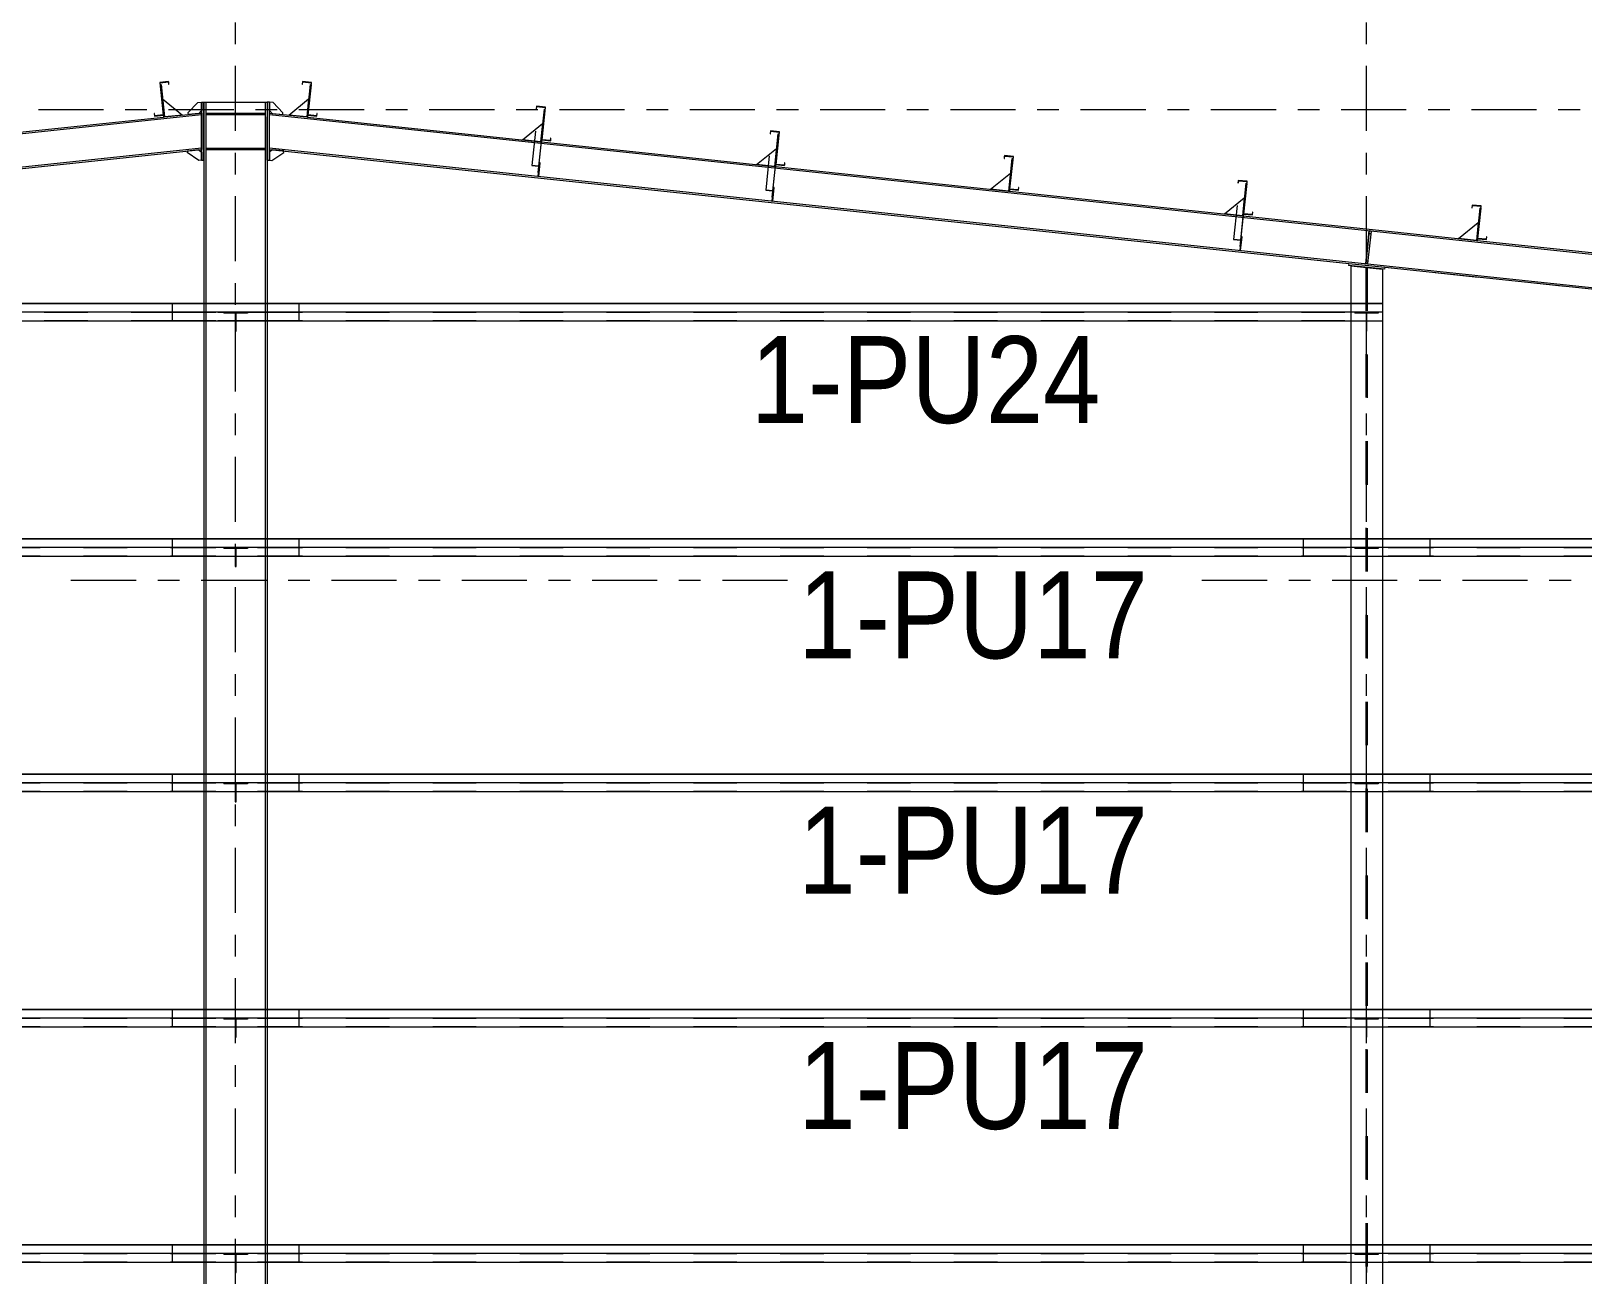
# Model space of a CAD drawing. Header units: millimetres. Extents: x -619 to 204, y -351 to 223.
# Drawn here: x -208.8 to -137.3, y 59.9 to 117.2 of the extents above; entities that cross this region are included whole.
import ezdxf

# ---------------------------------------------------------------- set-up
doc = ezdxf.new("R2010")
doc.units = ezdxf.units.MM
for name, pattern in [('XKITLINE00', [0]), ('XKITLINE02', [4, 2, -2]), ('XKITLINE03', [6, 3, -1, 1, -1])]:
    doc.linetypes.add(name, pattern=pattern)
for name, color, linetype, lineweight in [('Part', 2, 'Continuous', 0), ('PartMark', 7, 'Continuous', 0), ('S-grid', 1, 'Continuous', 0)]:
    doc.layers.add(name, color=color, linetype=linetype, lineweight=lineweight)
doc.styles.add('ARIAL', font='ARIAL.TTF')

# ---------------------------------------------------------------- blocks, each defined once
blk = doc.blocks.new('*A146')
at = {"layer": 'S-grid', "color": 1, "linetype": 'XKITLINE03', "lineweight": 0}
blk.add_line((-556.417, 113.542), (22.915, 113.542), dxfattribs=at)
blk = doc.blocks.new('*A147')
at = {"layer": 'S-grid', "color": 1, "linetype": 'XKITLINE03', "lineweight": 0}
for p, q in [((-206.917, 91.875), (-173.919, 91.875)), ((-154.833, 91.875), (-121.836, 91.875))]:
    blk.add_line(p, q, dxfattribs=at)
blk = doc.blocks.new('*A154')
at = {"layer": 'Part', "color": 2, "linetype": 'XKITLINE00', "lineweight": 0}
for p, q in [((-307.025, 102.111), (-200.908, 113.304)), ((-213.38, 112.06), (-202.648, 113.192)), ((-202.607, 113.196), (-200.908, 113.376)), ((-306.865, 100.595), (-200.908, 111.771)), ((-250.598, 106.458), (-200.908, 111.7))]:
    blk.add_line(p, q, dxfattribs=at)
at = {"layer": 'Part', "color": 7, "linetype": 'XKITLINE02', "lineweight": 0}
for p, q in [((-202.648, 113.192), (-202.607, 113.196)), ((-200.908, 113.376), (-200.908, 111.7))]:
    blk.add_line(p, q, dxfattribs=at)
blk = doc.blocks.new('*A419')
at = {"layer": 'S-grid', "color": 1, "linetype": 'XKITLINE03', "lineweight": 0}
blk.add_line((-147.25, -1.448), (-147.25, 140.208), dxfattribs=at)
blk = doc.blocks.new('*A420')
at = {"layer": 'S-grid', "color": 1, "linetype": 'XKITLINE03', "lineweight": 0}
blk.add_line((-199.333, -1.448), (-199.333, 140.208), dxfattribs=at)
blk = doc.blocks.new('*A422')
at = {"layer": 'Part', "color": 2, "linetype": 'XKITLINE00', "lineweight": 0}
for p, q in [((-150.167, 72.125), (-92.25, 72.125)), ((-150.167, 72.125), (-150.167, 71.307)), ((-150.167, 72.11), (-92.25, 72.11)), ((-150.167, 71.723), (-92.25, 71.723)), ((-92.25, 72.125), (-92.25, 71.307)), ((-150.167, 71.307), (-92.25, 71.307))]:
    blk.add_line(p, q, dxfattribs=at)
at = {"layer": 'Part', "color": 7, "linetype": 'XKITLINE02', "lineweight": 0}
for p, q in [((-150.167, 71.708), (-92.25, 71.708)), ((-150.167, 71.322), (-92.25, 71.322))]:
    blk.add_line(p, q, dxfattribs=at)
blk = doc.blocks.new('*A424')
at = {"layer": 'Part', "color": 2, "linetype": 'XKITLINE00', "lineweight": 0}
for p, q in [((-150.167, 61.292), (-92.25, 61.292)), ((-150.167, 61.292), (-150.167, 60.473)), ((-150.167, 61.277), (-92.25, 61.277)), ((-150.167, 60.89), (-92.25, 60.89)), ((-92.25, 61.292), (-92.25, 60.473)), ((-150.167, 60.473), (-92.25, 60.473))]:
    blk.add_line(p, q, dxfattribs=at)
at = {"layer": 'Part', "color": 7, "linetype": 'XKITLINE02', "lineweight": 0}
for p, q in [((-150.167, 60.875), (-92.25, 60.875)), ((-150.167, 60.488), (-92.25, 60.488))]:
    blk.add_line(p, q, dxfattribs=at)
blk = doc.blocks.new('*A425')
at = {"layer": 'Part', "color": 2, "linetype": 'XKITLINE00', "lineweight": 0}
for p, q in [((-150.167, 93.792), (-92.25, 93.792)), ((-150.167, 93.792), (-150.167, 92.973)), ((-150.167, 93.777), (-92.25, 93.777)), ((-92.25, 93.792), (-92.25, 92.973)), ((-150.167, 93.39), (-92.25, 93.39)), ((-150.167, 92.973), (-92.25, 92.973))]:
    blk.add_line(p, q, dxfattribs=at)
at = {"layer": 'Part', "color": 7, "linetype": 'XKITLINE02', "lineweight": 0}
for p, q in [((-150.167, 93.375), (-92.25, 93.375)), ((-150.167, 92.988), (-92.25, 92.988))]:
    blk.add_line(p, q, dxfattribs=at)
blk = doc.blocks.new('*A426')
at = {"layer": 'Part', "color": 2, "linetype": 'XKITLINE00', "lineweight": 0}
for p, q in [((-150.167, 82.958), (-92.25, 82.958)), ((-150.167, 82.958), (-150.167, 82.14)), ((-150.167, 82.943), (-92.25, 82.943)), ((-92.25, 82.958), (-92.25, 82.14)), ((-150.167, 82.557), (-92.25, 82.557)), ((-150.167, 82.14), (-92.25, 82.14))]:
    blk.add_line(p, q, dxfattribs=at)
at = {"layer": 'Part', "color": 7, "linetype": 'XKITLINE02', "lineweight": 0}
for p, q in [((-150.167, 82.542), (-92.25, 82.542)), ((-150.167, 82.155), (-92.25, 82.155))]:
    blk.add_line(p, q, dxfattribs=at)
blk = doc.blocks.new('*A427')
at = {"layer": 'Part', "color": 2, "linetype": 'XKITLINE00', "lineweight": 0}
for p, q in [((-197.775, 113.377), (-196.06, 113.196)), ((-197.775, 113.306), (-91.641, 102.111)), ((-196.018, 113.192), (-185.286, 112.06)), ((-197.775, 111.773), (-91.801, 100.595)), ((-197.775, 111.701), (-148.068, 106.458)), ((-185.245, 112.056), (-174.513, 110.924)), ((-174.471, 110.919), (-163.739, 109.787)), ((-163.698, 109.783), (-152.966, 108.651)), ((-152.924, 108.647), (-142.192, 107.515)), ((-142.151, 107.51), (-131.418, 106.378)), ((-146.411, 106.284), (-95.985, 100.965))]:
    blk.add_line(p, q, dxfattribs=at)
at = {"layer": 'Part', "color": 7, "linetype": 'XKITLINE02', "lineweight": 0}
for p, q in [((-197.775, 111.701), (-197.775, 113.377)), ((-196.06, 113.196), (-196.018, 113.192)), ((-185.286, 112.06), (-185.245, 112.056)), ((-174.513, 110.924), (-174.471, 110.919)), ((-163.739, 109.787), (-163.698, 109.783)), ((-152.966, 108.651), (-152.924, 108.647)), ((-142.192, 107.515), (-142.151, 107.51)), ((-148.068, 106.458), (-94.327, 100.79))]:
    blk.add_line(p, q, dxfattribs=at)
blk = doc.blocks.new('*A428')
at = {"layer": 'Part', "color": 2, "linetype": 'XKITLINE00', "lineweight": 0}
blk.add_line((-202.694, 114.025), (-201.778, 113.284), dxfattribs=at)
at = {"layer": 'Part', "color": 7, "linetype": 'XKITLINE02', "lineweight": 0}
for p, q in [((-202.607, 113.196), (-202.694, 114.025)), ((-201.778, 113.284), (-202.607, 113.196))]:
    blk.add_line(p, q, dxfattribs=at)
blk = doc.blocks.new('*A429')
at = {"layer": 'Part', "color": 2, "linetype": 'XKITLINE00', "lineweight": 0}
blk.add_line((-164.568, 109.875), (-163.652, 110.616), dxfattribs=at)
at = {"layer": 'Part', "color": 7, "linetype": 'XKITLINE02', "lineweight": 0}
for p, q in [((-163.652, 110.616), (-163.739, 109.787)), ((-163.739, 109.787), (-164.568, 109.875))]:
    blk.add_line(p, q, dxfattribs=at)
blk = doc.blocks.new('*A430')
at = {"layer": 'Part', "color": 2, "linetype": 'XKITLINE00', "lineweight": 0}
for p, q in [((-163.582, 111.279), (-163.739, 109.787)), ((-163.582, 111.279), (-163.54, 111.275)), ((-163.739, 109.787), (-163.698, 109.783)), ((-163.689, 109.866), (-163.698, 109.783))]:
    blk.add_line(p, q, dxfattribs=at)
at = {"layer": 'Part', "color": 7, "linetype": 'XKITLINE02', "lineweight": 0}
blk.add_line((-163.54, 111.275), (-163.689, 109.866), dxfattribs=at)
blk = doc.blocks.new('*A431')
at = {"layer": 'Part', "color": 7, "linetype": 'XKITLINE02', "lineweight": 0}
for p, q in [((-174.573, 109.954), (-174.639, 109.332)), ((-174.626, 109.457), (-174.584, 109.452)), ((-174.597, 109.328), (-174.532, 109.949)), ((-174.532, 109.949), (-174.573, 109.954)), ((-174.639, 109.332), (-174.597, 109.328))]:
    blk.add_line(p, q, dxfattribs=at)
blk = doc.blocks.new('*A432')
at = {"layer": 'Part', "color": 2, "linetype": 'XKITLINE00', "lineweight": 0}
blk.add_line((-175.341, 111.011), (-174.425, 111.752), dxfattribs=at)
at = {"layer": 'Part', "color": 7, "linetype": 'XKITLINE02', "lineweight": 0}
for p, q in [((-174.425, 111.752), (-174.513, 110.924)), ((-174.513, 110.924), (-175.341, 111.011))]:
    blk.add_line(p, q, dxfattribs=at)
blk = doc.blocks.new('*A433')
at = {"layer": 'Part', "color": 2, "linetype": 'XKITLINE00', "lineweight": 0}
for p, q in [((-174.355, 112.415), (-174.513, 110.924)), ((-174.355, 112.415), (-174.314, 112.411)), ((-174.513, 110.924), (-174.471, 110.919)), ((-174.463, 111.002), (-174.471, 110.919))]:
    blk.add_line(p, q, dxfattribs=at)
at = {"layer": 'Part', "color": 7, "linetype": 'XKITLINE02', "lineweight": 0}
blk.add_line((-174.314, 112.411), (-174.463, 111.002), dxfattribs=at)
blk = doc.blocks.new('*A434')
at = {"layer": 'Part', "color": 7, "linetype": 'XKITLINE02', "lineweight": 0}
for p, q in [((-185.347, 111.09), (-185.412, 110.469)), ((-185.371, 110.464), (-185.305, 111.086)), ((-185.305, 111.086), (-185.347, 111.09)), ((-185.412, 110.469), (-185.371, 110.464)), ((-185.399, 110.593), (-185.358, 110.589))]:
    blk.add_line(p, q, dxfattribs=at)
blk = doc.blocks.new('*A435')
at = {"layer": 'Part', "color": 2, "linetype": 'XKITLINE00', "lineweight": 0}
blk.add_line((-186.115, 112.147), (-185.199, 112.889), dxfattribs=at)
at = {"layer": 'Part', "color": 7, "linetype": 'XKITLINE02', "lineweight": 0}
for p, q in [((-185.199, 112.889), (-185.286, 112.06)), ((-185.286, 112.06), (-186.115, 112.147))]:
    blk.add_line(p, q, dxfattribs=at)
blk = doc.blocks.new('*A436')
at = {"layer": 'Part', "color": 2, "linetype": 'XKITLINE00', "lineweight": 0}
for p, q in [((-185.129, 113.552), (-185.286, 112.06)), ((-185.129, 113.552), (-185.088, 113.547)), ((-185.286, 112.06), (-185.245, 112.056)), ((-185.236, 112.139), (-185.245, 112.056))]:
    blk.add_line(p, q, dxfattribs=at)
at = {"layer": 'Part', "color": 7, "linetype": 'XKITLINE02', "lineweight": 0}
blk.add_line((-185.088, 113.547), (-185.236, 112.139), dxfattribs=at)
blk = doc.blocks.new('*A437')
at = {"layer": 'Part', "color": 7, "linetype": 'XKITLINE02', "lineweight": 0}
for p, q in [((-174.756, 111.401), (-174.922, 109.828)), ((-174.443, 111.35), (-174.638, 109.502)), ((-174.621, 109.5), (-174.424, 111.366)), ((-174.922, 109.828), (-174.607, 109.795)), ((-174.92, 109.844), (-174.588, 109.809)), ((-174.638, 109.502), (-174.621, 109.5))]:
    blk.add_line(p, q, dxfattribs=at)
blk = doc.blocks.new('*A438')
at = {"layer": 'Part', "color": 7, "linetype": 'XKITLINE02', "lineweight": 0}
for p, q in [((-185.529, 112.538), (-185.695, 110.965)), ((-185.216, 112.486), (-185.411, 110.638)), ((-185.395, 110.636), (-185.198, 112.503)), ((-185.695, 110.965), (-185.38, 110.931)), ((-185.694, 110.98), (-185.362, 110.945)), ((-185.411, 110.638), (-185.395, 110.636))]:
    blk.add_line(p, q, dxfattribs=at)
blk = doc.blocks.new('*A442')
at = {"layer": 'Part', "color": 2, "linetype": 'XKITLINE00', "lineweight": 0}
blk.add_line((-143.021, 107.602), (-142.105, 108.343), dxfattribs=at)
at = {"layer": 'Part', "color": 7, "linetype": 'XKITLINE02', "lineweight": 0}
for p, q in [((-142.105, 108.343), (-142.192, 107.515)), ((-142.192, 107.515), (-143.021, 107.602))]:
    blk.add_line(p, q, dxfattribs=at)
blk = doc.blocks.new('*A443')
at = {"layer": 'Part', "color": 2, "linetype": 'XKITLINE00', "lineweight": 0}
for p, q in [((-142.035, 109.006), (-142.192, 107.515)), ((-142.035, 109.006), (-141.993, 109.002)), ((-142.192, 107.515), (-142.151, 107.51)), ((-142.142, 107.593), (-142.151, 107.51))]:
    blk.add_line(p, q, dxfattribs=at)
at = {"layer": 'Part', "color": 7, "linetype": 'XKITLINE02', "lineweight": 0}
blk.add_line((-141.993, 109.002), (-142.142, 107.593), dxfattribs=at)
blk = doc.blocks.new('*A444')
at = {"layer": 'Part', "color": 7, "linetype": 'XKITLINE02', "lineweight": 0}
for p, q in [((-153.026, 107.681), (-153.092, 107.06)), ((-153.05, 107.055), (-152.985, 107.677)), ((-152.985, 107.677), (-153.026, 107.681)), ((-153.092, 107.06), (-153.05, 107.055)), ((-153.078, 107.184), (-153.037, 107.179))]:
    blk.add_line(p, q, dxfattribs=at)
blk = doc.blocks.new('*A445')
at = {"layer": 'Part', "color": 2, "linetype": 'XKITLINE00', "lineweight": 0}
blk.add_line((-153.794, 108.738), (-152.878, 109.48), dxfattribs=at)
at = {"layer": 'Part', "color": 7, "linetype": 'XKITLINE02', "lineweight": 0}
for p, q in [((-152.878, 109.48), (-152.966, 108.651)), ((-152.966, 108.651), (-153.794, 108.738))]:
    blk.add_line(p, q, dxfattribs=at)
blk = doc.blocks.new('*A446')
at = {"layer": 'Part', "color": 2, "linetype": 'XKITLINE00', "lineweight": 0}
for p, q in [((-152.808, 110.143), (-152.966, 108.651)), ((-152.808, 110.143), (-152.767, 110.138)), ((-152.966, 108.651), (-152.924, 108.647)), ((-152.915, 108.729), (-152.924, 108.647))]:
    blk.add_line(p, q, dxfattribs=at)
at = {"layer": 'Part', "color": 7, "linetype": 'XKITLINE02', "lineweight": 0}
blk.add_line((-152.767, 110.138), (-152.915, 108.729), dxfattribs=at)
blk = doc.blocks.new('*A448')
at = {"layer": 'Part', "color": 7, "linetype": 'XKITLINE02', "lineweight": 0}
for p, q in [((-153.209, 109.128), (-153.374, 107.555)), ((-152.895, 109.077), (-153.09, 107.229)), ((-153.074, 107.227), (-152.877, 109.093)), ((-153.374, 107.555), (-153.06, 107.522)), ((-153.373, 107.571), (-153.041, 107.536)), ((-153.09, 107.229), (-153.074, 107.227))]:
    blk.add_line(p, q, dxfattribs=at)
blk = doc.blocks.new('*A449')
at = {"layer": 'Part', "color": 2, "linetype": 'XKITLINE00', "lineweight": 0}
for p, q in [((-148.068, 106.458), (-148.079, 106.359)), ((-146.421, 106.184), (-148.079, 106.359)), ((-148.068, 106.458), (-146.411, 106.284)), ((-146.411, 106.284), (-146.421, 106.184))]:
    blk.add_line(p, q, dxfattribs=at)
blk = doc.blocks.new('*A450')
at = {"layer": 'Part', "color": 7, "linetype": 'XKITLINE02', "lineweight": 0}
for p, q in [((-147.283, 106.455), (-147.125, 107.955)), ((-147.042, 107.947), (-147.2, 106.447)), ((-147.125, 107.955), (-147.042, 107.947)), ((-147.055, 107.822), (-147.138, 107.831)), ((-147.27, 106.58), (-147.187, 106.571)), ((-147.2, 106.447), (-147.283, 106.455))]:
    blk.add_line(p, q, dxfattribs=at)
blk = doc.blocks.new('*A478')
at = {"layer": 'Part', "color": 2, "linetype": 'XKITLINE00', "lineweight": 0}
for p, q in [((-254.333, 72.125), (-196.417, 72.125)), ((-254.333, 72.125), (-254.333, 71.307)), ((-254.333, 72.11), (-196.417, 72.11)), ((-254.333, 71.723), (-196.417, 71.723)), ((-196.417, 72.125), (-196.417, 71.307)), ((-254.333, 71.307), (-196.417, 71.307))]:
    blk.add_line(p, q, dxfattribs=at)
at = {"layer": 'Part', "color": 7, "linetype": 'XKITLINE02', "lineweight": 0}
for p, q in [((-254.333, 71.708), (-196.417, 71.708)), ((-254.333, 71.322), (-196.417, 71.322))]:
    blk.add_line(p, q, dxfattribs=at)
blk = doc.blocks.new('*A480')
at = {"layer": 'Part', "color": 2, "linetype": 'XKITLINE00', "lineweight": 0}
for p, q in [((-254.333, 61.292), (-196.417, 61.292)), ((-254.333, 61.292), (-254.333, 60.473)), ((-254.333, 61.277), (-196.417, 61.277)), ((-254.333, 60.89), (-196.417, 60.89)), ((-196.417, 61.292), (-196.417, 60.473)), ((-254.333, 60.473), (-196.417, 60.473))]:
    blk.add_line(p, q, dxfattribs=at)
at = {"layer": 'Part', "color": 7, "linetype": 'XKITLINE02', "lineweight": 0}
for p, q in [((-254.333, 60.875), (-196.417, 60.875)), ((-254.333, 60.488), (-196.417, 60.488))]:
    blk.add_line(p, q, dxfattribs=at)
blk = doc.blocks.new('*A481')
at = {"layer": 'Part', "color": 2, "linetype": 'XKITLINE00', "lineweight": 0}
for p, q in [((-254.333, 82.958), (-196.417, 82.958)), ((-254.333, 82.958), (-254.333, 82.14)), ((-254.333, 82.943), (-196.417, 82.943)), ((-196.417, 82.958), (-196.417, 82.14)), ((-254.333, 82.557), (-196.417, 82.557)), ((-254.333, 82.14), (-196.417, 82.14))]:
    blk.add_line(p, q, dxfattribs=at)
at = {"layer": 'Part', "color": 7, "linetype": 'XKITLINE02', "lineweight": 0}
for p, q in [((-254.333, 82.542), (-196.417, 82.542)), ((-254.333, 82.155), (-196.417, 82.155))]:
    blk.add_line(p, q, dxfattribs=at)
blk = doc.blocks.new('*A482')
at = {"layer": 'Part', "color": 2, "linetype": 'XKITLINE00', "lineweight": 0}
for p, q in [((-254.333, 93.792), (-196.417, 93.792)), ((-254.333, 93.792), (-254.333, 92.973)), ((-254.333, 93.777), (-196.417, 93.777)), ((-196.417, 93.792), (-196.417, 92.973)), ((-254.333, 93.39), (-196.417, 93.39)), ((-254.333, 92.973), (-196.417, 92.973))]:
    blk.add_line(p, q, dxfattribs=at)
at = {"layer": 'Part', "color": 7, "linetype": 'XKITLINE02', "lineweight": 0}
for p, q in [((-254.333, 93.375), (-196.417, 93.375)), ((-254.333, 92.988), (-196.417, 92.988))]:
    blk.add_line(p, q, dxfattribs=at)
blk = doc.blocks.new('*A483')
at = {"layer": 'Part', "color": 2, "linetype": 'XKITLINE00', "lineweight": 0}
for p, q in [((-252.146, 104.625), (-196.417, 104.625)), ((-252.146, 104.625), (-252.146, 103.807)), ((-252.146, 104.61), (-196.417, 104.61)), ((-196.417, 104.625), (-196.417, 103.807)), ((-252.146, 104.223), (-196.417, 104.223)), ((-252.146, 103.807), (-196.417, 103.807))]:
    blk.add_line(p, q, dxfattribs=at)
at = {"layer": 'Part', "color": 7, "linetype": 'XKITLINE02', "lineweight": 0}
for p, q in [((-252.146, 104.208), (-196.417, 104.208)), ((-252.146, 103.822), (-196.417, 103.822))]:
    blk.add_line(p, q, dxfattribs=at)
blk = doc.blocks.new('*A502')
at = {"layer": 'Part', "color": 2, "linetype": 'XKITLINE00', "lineweight": 0}
for p, q in [((-142.382, 109.144), (-142.395, 109.019)), ((-142.395, 109.019), (-142.38, 109.018)), ((-141.968, 109.1), (-142.382, 109.144)), ((-142.38, 109.018), (-142.369, 109.127)), ((-142.369, 109.127), (-141.984, 109.086)), ((-141.984, 109.086), (-142.142, 107.593)), ((-142.125, 107.606), (-141.968, 109.1)), ((-142.142, 107.593), (-141.727, 107.549)), ((-141.741, 107.566), (-142.125, 107.606)), ((-141.729, 107.675), (-141.741, 107.566)), ((-141.714, 107.674), (-141.729, 107.675)), ((-141.727, 107.549), (-141.714, 107.674))]:
    blk.add_line(p, q, dxfattribs=at)
blk = doc.blocks.new('*A503')
at = {"layer": 'Part', "color": 2, "linetype": 'XKITLINE00', "lineweight": 0}
for p, q in [((-153.156, 110.28), (-153.169, 110.156)), ((-153.169, 110.156), (-153.154, 110.154)), ((-152.741, 110.236), (-153.156, 110.28)), ((-153.154, 110.154), (-153.142, 110.263)), ((-153.142, 110.263), (-152.758, 110.223)), ((-152.758, 110.223), (-152.915, 108.729)), ((-152.899, 108.743), (-152.741, 110.236)), ((-152.915, 108.729), (-152.501, 108.686)), ((-152.514, 108.702), (-152.899, 108.743)), ((-152.503, 108.812), (-152.514, 108.702)), ((-152.488, 108.81), (-152.503, 108.812)), ((-152.501, 108.686), (-152.488, 108.81))]:
    blk.add_line(p, q, dxfattribs=at)
blk = doc.blocks.new('*A504')
at = {"layer": 'Part', "color": 2, "linetype": 'XKITLINE00', "lineweight": 0}
for p, q in [((-163.929, 111.416), (-163.942, 111.292)), ((-163.942, 111.292), (-163.928, 111.29)), ((-163.515, 111.373), (-163.929, 111.416)), ((-163.928, 111.29), (-163.916, 111.4)), ((-163.916, 111.4), (-163.531, 111.359)), ((-163.531, 111.359), (-163.689, 109.866)), ((-163.672, 109.879), (-163.515, 111.373)), ((-163.689, 109.866), (-163.275, 109.822)), ((-163.288, 109.839), (-163.672, 109.879)), ((-163.276, 109.948), (-163.288, 109.839)), ((-163.262, 109.946), (-163.276, 109.948)), ((-163.275, 109.822), (-163.262, 109.946))]:
    blk.add_line(p, q, dxfattribs=at)
blk = doc.blocks.new('*A505')
at = {"layer": 'Part', "color": 2, "linetype": 'XKITLINE00', "lineweight": 0}
for p, q in [((-174.703, 112.553), (-174.716, 112.428)), ((-174.716, 112.428), (-174.701, 112.427)), ((-174.289, 112.509), (-174.703, 112.553)), ((-174.701, 112.427), (-174.69, 112.536)), ((-174.69, 112.536), (-174.305, 112.496)), ((-174.305, 112.496), (-174.463, 111.002)), ((-174.446, 111.016), (-174.289, 112.509)), ((-174.463, 111.002), (-174.048, 110.958)), ((-174.062, 110.975), (-174.446, 111.016)), ((-174.05, 111.084), (-174.062, 110.975)), ((-174.035, 111.083), (-174.05, 111.084)), ((-174.048, 110.958), (-174.035, 111.083))]:
    blk.add_line(p, q, dxfattribs=at)
blk = doc.blocks.new('*A506')
at = {"layer": 'Part', "color": 2, "linetype": 'XKITLINE00', "lineweight": 0}
for p, q in [((-185.476, 113.689), (-185.49, 113.565)), ((-185.062, 113.645), (-185.476, 113.689)), ((-185.475, 113.563), (-185.463, 113.672)), ((-185.463, 113.672), (-185.079, 113.632)), ((-185.22, 112.152), (-185.062, 113.645)), ((-185.49, 113.565), (-185.475, 113.563)), ((-185.079, 113.632), (-185.236, 112.139)), ((-184.824, 112.221), (-184.835, 112.111)), ((-184.809, 112.219), (-184.824, 112.221)), ((-184.822, 112.095), (-184.809, 112.219)), ((-185.236, 112.139), (-184.822, 112.095)), ((-184.835, 112.111), (-185.22, 112.152))]:
    blk.add_line(p, q, dxfattribs=at)
blk = doc.blocks.new('*A507')
at = {"layer": 'Part', "color": 2, "linetype": 'XKITLINE00', "lineweight": 0}
for p, q in [((-196.25, 114.825), (-196.263, 114.701)), ((-196.263, 114.701), (-196.248, 114.699)), ((-195.836, 114.782), (-196.25, 114.825)), ((-196.248, 114.699), (-196.237, 114.809)), ((-196.237, 114.809), (-195.852, 114.768)), ((-195.852, 114.768), (-196.01, 113.275)), ((-195.993, 113.288), (-195.836, 114.782)), ((-196.01, 113.275), (-195.595, 113.231)), ((-195.609, 113.248), (-195.993, 113.288)), ((-195.597, 113.357), (-195.609, 113.248)), ((-195.582, 113.355), (-195.597, 113.357)), ((-195.595, 113.231), (-195.582, 113.355))]:
    blk.add_line(p, q, dxfattribs=at)
blk = doc.blocks.new('*A510')
at = {"layer": 'Part', "color": 2, "linetype": 'XKITLINE00', "lineweight": 0}
for p, q in [((-202.417, 114.825), (-202.831, 114.782)), ((-202.831, 114.782), (-202.674, 113.288)), ((-202.815, 114.768), (-202.43, 114.809)), ((-202.657, 113.275), (-202.815, 114.768)), ((-202.43, 114.809), (-202.418, 114.699)), ((-202.418, 114.699), (-202.404, 114.701)), ((-202.404, 114.701), (-202.417, 114.825)), ((-203.07, 113.357), (-203.084, 113.355)), ((-203.084, 113.355), (-203.071, 113.231)), ((-203.071, 113.231), (-202.657, 113.275)), ((-203.058, 113.248), (-203.07, 113.357)), ((-202.674, 113.288), (-203.058, 113.248))]:
    blk.add_line(p, q, dxfattribs=at)
blk = doc.blocks.new('*A511')
at = {"layer": 'Part', "color": 2, "linetype": 'XKITLINE00', "lineweight": 0}
for p, q in [((-147.979, 106.349), (-147.979, 104.625)), ((-146.521, 106.195), (-146.521, 104.625)), ((-147.979, 103.807), (-147.979, 93.792)), ((-146.521, 103.807), (-146.521, 93.792)), ((-147.979, 92.973), (-147.979, 82.958)), ((-146.521, 92.973), (-146.521, 82.958)), ((-147.979, 82.14), (-147.979, 72.125)), ((-146.521, 82.14), (-146.521, 72.125)), ((-147.979, 71.307), (-147.979, 61.292)), ((-146.521, 71.307), (-146.521, 61.292)), ((-147.979, 60.473), (-147.979, 50.458)), ((-146.521, 60.473), (-146.521, 50.458)), ((-147.979, 49.64), (-147.979, 16.792)), ((-146.521, 49.64), (-146.521, 16.792))]:
    blk.add_line(p, q, dxfattribs=at)
at = {"layer": 'Part', "color": 7, "linetype": 'XKITLINE02', "lineweight": 0}
for p, q in [((-147.979, 106.349), (-146.521, 106.195)), ((-147.279, 106.275), (-147.279, 16.792)), ((-147.221, 106.269), (-147.221, 16.792)), ((-147.979, 104.625), (-147.979, 103.807)), ((-146.521, 104.625), (-146.521, 103.807)), ((-147.979, 93.792), (-147.979, 92.973)), ((-146.521, 93.792), (-146.521, 92.973)), ((-147.979, 82.958), (-147.979, 82.14)), ((-146.521, 82.958), (-146.521, 82.14)), ((-147.979, 72.125), (-147.979, 71.307)), ((-146.521, 72.125), (-146.521, 71.307)), ((-147.979, 61.292), (-147.979, 60.473)), ((-146.521, 61.292), (-146.521, 60.473)), ((-147.979, 50.458), (-147.979, 49.64)), ((-146.521, 50.458), (-146.521, 49.64)), ((-147.979, 16.792), (-146.521, 16.792))]:
    blk.add_line(p, q, dxfattribs=at)
blk = doc.blocks.new('*A512')
at = {"layer": 'Part', "color": 2, "linetype": 'XKITLINE00', "lineweight": 0}
for p, q in [((-200.792, 113.876), (-200.792, 104.625)), ((-200.792, 113.876), (-197.875, 113.876)), ((-200.7, 113.876), (-200.7, 104.625)), ((-197.967, 113.876), (-197.967, 104.625)), ((-197.875, 113.876), (-197.875, 104.625)), ((-200.792, 103.807), (-200.792, 93.792)), ((-200.7, 103.807), (-200.7, 93.792)), ((-197.967, 103.807), (-197.967, 93.792)), ((-197.875, 103.807), (-197.875, 93.792)), ((-200.792, 92.973), (-200.792, 82.958)), ((-200.7, 92.973), (-200.7, 82.958)), ((-197.967, 92.973), (-197.967, 82.958)), ((-197.875, 92.973), (-197.875, 82.958)), ((-200.792, 82.14), (-200.792, 72.125)), ((-200.7, 82.14), (-200.7, 72.125)), ((-197.967, 82.14), (-197.967, 72.125)), ((-197.875, 82.14), (-197.875, 72.125)), ((-200.792, 71.307), (-200.792, 61.292)), ((-200.7, 71.307), (-200.7, 61.292)), ((-197.967, 71.307), (-197.967, 61.292)), ((-197.875, 71.307), (-197.875, 61.292)), ((-200.792, 60.473), (-200.792, 50.458)), ((-200.7, 60.473), (-200.7, 50.458)), ((-197.967, 60.473), (-197.967, 50.458)), ((-197.875, 60.473), (-197.875, 50.458)), ((-200.792, 49.64), (-200.792, 16.792)), ((-200.7, 49.64), (-200.7, 16.792)), ((-197.967, 49.64), (-197.967, 16.792)), ((-197.875, 49.64), (-197.875, 16.792))]:
    blk.add_line(p, q, dxfattribs=at)
at = {"layer": 'Part', "color": 7, "linetype": 'XKITLINE02', "lineweight": 0}
for p, q in [((-200.792, 104.625), (-200.792, 103.807)), ((-200.7, 104.625), (-200.7, 103.807)), ((-197.967, 104.625), (-197.967, 103.807)), ((-197.875, 104.625), (-197.875, 103.807)), ((-200.792, 93.792), (-200.792, 92.973)), ((-200.7, 93.792), (-200.7, 92.973)), ((-197.967, 93.792), (-197.967, 92.973)), ((-197.875, 93.792), (-197.875, 92.973)), ((-200.792, 82.958), (-200.792, 82.14)), ((-200.7, 82.958), (-200.7, 82.14)), ((-197.967, 82.958), (-197.967, 82.14)), ((-197.875, 82.958), (-197.875, 82.14)), ((-200.792, 72.125), (-200.792, 71.307)), ((-200.7, 72.125), (-200.7, 71.307)), ((-197.967, 72.125), (-197.967, 71.307)), ((-197.875, 72.125), (-197.875, 71.307)), ((-200.792, 61.292), (-200.792, 60.473)), ((-200.7, 61.292), (-200.7, 60.473)), ((-197.967, 61.292), (-197.967, 60.473)), ((-197.875, 61.292), (-197.875, 60.473)), ((-200.792, 50.458), (-200.792, 49.64)), ((-200.7, 50.458), (-200.7, 49.64)), ((-197.967, 50.458), (-197.967, 49.64)), ((-197.875, 50.458), (-197.875, 49.64)), ((-200.792, 16.792), (-197.875, 16.792))]:
    blk.add_line(p, q, dxfattribs=at)
blk = doc.blocks.new('*A523')
at = {"layer": 'Part', "color": 2, "linetype": 'XKITLINE00', "lineweight": 0}
for p, q in [((-200.908, 111.209), (-200.908, 113.876)), ((-200.908, 113.876), (-200.808, 113.876)), ((-200.808, 111.209), (-200.808, 113.876)), ((-200.908, 111.209), (-200.808, 111.209))]:
    blk.add_line(p, q, dxfattribs=at)
blk = doc.blocks.new('*A524')
at = {"layer": 'Part', "color": 7, "linetype": 'XKITLINE02', "lineweight": 0}
for p, q in [((-200.683, 113.377), (-197.983, 113.377)), ((-200.683, 113.311), (-200.683, 113.377)), ((-200.683, 113.311), (-197.983, 113.311)), ((-200.558, 113.311), (-200.558, 113.377)), ((-198.108, 113.311), (-198.108, 113.377)), ((-197.983, 113.311), (-197.983, 113.377))]:
    blk.add_line(p, q, dxfattribs=at)
blk = doc.blocks.new('*A525')
at = {"layer": 'Part', "color": 7, "linetype": 'XKITLINE02', "lineweight": 0}
for p, q in [((-200.683, 111.768), (-197.983, 111.768)), ((-200.683, 111.701), (-200.683, 111.768)), ((-200.683, 111.701), (-197.983, 111.701)), ((-200.558, 111.701), (-200.558, 111.768)), ((-198.108, 111.701), (-198.108, 111.768)), ((-197.983, 111.701), (-197.983, 111.768))]:
    blk.add_line(p, q, dxfattribs=at)
blk = doc.blocks.new('*A526')
at = {"layer": 'Part', "color": 2, "linetype": 'XKITLINE00', "lineweight": 0}
for p, q in [((-197.875, 113.877), (-197.875, 113.876)), ((-197.775, 113.877), (-197.875, 113.877)), ((-197.775, 111.211), (-197.775, 113.877)), ((-197.875, 111.211), (-197.775, 111.211))]:
    blk.add_line(p, q, dxfattribs=at)
at = {"layer": 'Part', "color": 7, "linetype": 'XKITLINE02', "lineweight": 0}
blk.add_line((-197.875, 111.211), (-197.875, 113.876), dxfattribs=at)
blk = doc.blocks.new('*A527')
at = {"layer": 'Part', "color": 2, "linetype": 'XKITLINE00', "lineweight": 0}
for p, q in [((-197.609, 113.86), (-197.775, 113.877)), ((-197.156, 113.393), (-197.609, 113.86)), ((-197.775, 113.502), (-197.651, 113.364)), ((-197.164, 113.313), (-197.156, 113.393))]:
    blk.add_line(p, q, dxfattribs=at)
at = {"layer": 'Part', "color": 7, "linetype": 'XKITLINE02', "lineweight": 0}
for p, q in [((-197.775, 113.877), (-197.775, 113.502)), ((-197.651, 113.364), (-197.164, 113.313))]:
    blk.add_line(p, q, dxfattribs=at)
blk = doc.blocks.new('*A528')
at = {"layer": 'Part', "color": 2, "linetype": 'XKITLINE00', "lineweight": 0}
for p, q in [((-197.651, 111.688), (-197.775, 111.576)), ((-197.66, 111.199), (-197.119, 111.56)), ((-197.119, 111.56), (-197.112, 111.631)), ((-197.775, 111.211), (-197.66, 111.199))]:
    blk.add_line(p, q, dxfattribs=at)
at = {"layer": 'Part', "color": 7, "linetype": 'XKITLINE02', "lineweight": 0}
for p, q in [((-197.775, 111.576), (-197.775, 111.211)), ((-197.112, 111.631), (-197.651, 111.688))]:
    blk.add_line(p, q, dxfattribs=at)
blk = doc.blocks.new('*A529')
at = {"layer": 'Part', "color": 2, "linetype": 'XKITLINE00', "lineweight": 0}
for p, q in [((-201.528, 113.391), (-201.074, 113.858)), ((-201.074, 113.858), (-200.908, 113.876)), ((-201.528, 113.391), (-201.519, 113.311)), ((-200.908, 113.501), (-201.033, 113.362))]:
    blk.add_line(p, q, dxfattribs=at)
at = {"layer": 'Part', "color": 7, "linetype": 'XKITLINE02', "lineweight": 0}
for p, q in [((-200.908, 113.876), (-200.908, 113.501)), ((-201.033, 113.362), (-201.519, 113.311))]:
    blk.add_line(p, q, dxfattribs=at)
blk = doc.blocks.new('*A530')
at = {"layer": 'Part', "color": 7, "linetype": 'XKITLINE02', "lineweight": 0}
for p, q in [((-201.033, 111.687), (-201.571, 111.63)), ((-200.908, 111.575), (-200.908, 111.209))]:
    blk.add_line(p, q, dxfattribs=at)
at = {"layer": 'Part', "color": 2, "linetype": 'XKITLINE00', "lineweight": 0}
for p, q in [((-201.571, 111.63), (-201.564, 111.559)), ((-201.023, 111.197), (-201.564, 111.559)), ((-201.033, 111.687), (-200.908, 111.575)), ((-200.908, 111.209), (-201.023, 111.197))]:
    blk.add_line(p, q, dxfattribs=at)
blk = doc.blocks.new('*A531')
at = {"layer": 'Part', "color": 2, "linetype": 'XKITLINE00', "lineweight": 0}
for p, q in [((-202.806, 114.684), (-202.764, 114.688)), ((-202.764, 114.688), (-202.607, 113.196)), ((-202.657, 113.275), (-202.648, 113.192)), ((-202.648, 113.192), (-202.607, 113.196))]:
    blk.add_line(p, q, dxfattribs=at)
at = {"layer": 'Part', "color": 7, "linetype": 'XKITLINE02', "lineweight": 0}
blk.add_line((-202.806, 114.684), (-202.657, 113.275), dxfattribs=at)
blk = doc.blocks.new('*A532')
at = {"layer": 'Part', "color": 2, "linetype": 'XKITLINE00', "lineweight": 0}
for p, q in [((-195.903, 114.688), (-196.06, 113.196)), ((-195.903, 114.688), (-195.861, 114.684)), ((-196.06, 113.196), (-196.018, 113.192)), ((-196.01, 113.275), (-196.018, 113.192))]:
    blk.add_line(p, q, dxfattribs=at)
at = {"layer": 'Part', "color": 7, "linetype": 'XKITLINE02', "lineweight": 0}
blk.add_line((-195.861, 114.684), (-196.01, 113.275), dxfattribs=at)
blk = doc.blocks.new('*A533')
at = {"layer": 'Part', "color": 2, "linetype": 'XKITLINE00', "lineweight": 0}
blk.add_line((-196.889, 113.284), (-195.972, 114.025), dxfattribs=at)
at = {"layer": 'Part', "color": 7, "linetype": 'XKITLINE02', "lineweight": 0}
for p, q in [((-195.972, 114.025), (-196.06, 113.196)), ((-196.06, 113.196), (-196.889, 113.284))]:
    blk.add_line(p, q, dxfattribs=at)
blk = doc.blocks.new('*A554')
at = {"layer": 'Part', "color": 2, "linetype": 'XKITLINE00', "lineweight": 0}
for p, q in [((-202.25, 61.292), (-144.333, 61.292)), ((-202.25, 61.292), (-202.25, 60.473)), ((-202.25, 61.277), (-144.333, 61.277)), ((-202.25, 60.89), (-144.333, 60.89)), ((-144.333, 61.292), (-144.333, 60.473)), ((-202.25, 60.473), (-144.333, 60.473))]:
    blk.add_line(p, q, dxfattribs=at)
at = {"layer": 'Part', "color": 7, "linetype": 'XKITLINE02', "lineweight": 0}
for p, q in [((-202.25, 60.875), (-144.333, 60.875)), ((-202.25, 60.488), (-144.333, 60.488))]:
    blk.add_line(p, q, dxfattribs=at)
blk = doc.blocks.new('*A557')
at = {"layer": 'Part', "color": 7, "linetype": 'XKITLINE02', "lineweight": 0}
for p, q in [((-199.354, 60.833), (-199.354, 60.473)), ((-199.354, 60.833), (-199.312, 60.833)), ((-199.312, 60.833), (-199.354, 60.833)), ((-199.312, 60.473), (-199.312, 60.833))]:
    blk.add_line(p, q, dxfattribs=at)
at = {"layer": 'Part', "color": 2, "linetype": 'XKITLINE00', "lineweight": 0}
for p, q in [((-199.354, 60.473), (-199.354, 60)), ((-199.312, 60), (-199.312, 60.473)), ((-199.354, 60), (-199.312, 60))]:
    blk.add_line(p, q, dxfattribs=at)
blk = doc.blocks.new('*A558')
at = {"layer": 'Part', "color": 7, "linetype": 'XKITLINE02', "lineweight": 0}
for p, q in [((-198.792, 60.875), (-199.875, 60.875)), ((-199.875, 60.875), (-199.875, 60.833)), ((-198.792, 60.833), (-199.875, 60.833)), ((-198.792, 60.875), (-198.792, 60.833))]:
    blk.add_line(p, q, dxfattribs=at)
blk = doc.blocks.new('*A561')
at = {"layer": 'Part', "color": 7, "linetype": 'XKITLINE02', "lineweight": 0}
for p, q in [((-146.708, 60.875), (-147.792, 60.875)), ((-147.792, 60.875), (-147.792, 60.833)), ((-146.708, 60.833), (-147.792, 60.833)), ((-146.708, 60.875), (-146.708, 60.833))]:
    blk.add_line(p, q, dxfattribs=at)
blk = doc.blocks.new('*A562')
at = {"layer": 'Part', "color": 7, "linetype": 'XKITLINE02', "lineweight": 0}
for p, q in [((-147.271, 60.833), (-147.271, 60.473)), ((-147.271, 60.833), (-147.229, 60.833)), ((-147.229, 60.833), (-147.271, 60.833)), ((-147.229, 60.473), (-147.229, 60.833))]:
    blk.add_line(p, q, dxfattribs=at)
at = {"layer": 'Part', "color": 2, "linetype": 'XKITLINE00', "lineweight": 0}
for p, q in [((-147.271, 60.473), (-147.271, 60)), ((-147.229, 60), (-147.229, 60.473)), ((-147.271, 60), (-147.229, 60))]:
    blk.add_line(p, q, dxfattribs=at)
blk = doc.blocks.new('*A563')
at = {"layer": 'Part', "color": 2, "linetype": 'XKITLINE00', "lineweight": 0}
for p, q in [((-202.25, 72.125), (-144.333, 72.125)), ((-202.25, 72.125), (-202.25, 71.307)), ((-202.25, 72.11), (-144.333, 72.11)), ((-202.25, 71.723), (-144.333, 71.723)), ((-144.333, 72.125), (-144.333, 71.307)), ((-202.25, 71.307), (-144.333, 71.307))]:
    blk.add_line(p, q, dxfattribs=at)
at = {"layer": 'Part', "color": 7, "linetype": 'XKITLINE02', "lineweight": 0}
for p, q in [((-202.25, 71.708), (-144.333, 71.708)), ((-202.25, 71.322), (-144.333, 71.322))]:
    blk.add_line(p, q, dxfattribs=at)
blk = doc.blocks.new('*A564')
at = {"layer": 'Part', "color": 7, "linetype": 'XKITLINE02', "lineweight": 0}
for p, q in [((-198.792, 71.708), (-199.875, 71.708)), ((-199.875, 71.708), (-199.875, 71.667)), ((-198.792, 71.667), (-199.875, 71.667)), ((-198.792, 71.708), (-198.792, 71.667))]:
    blk.add_line(p, q, dxfattribs=at)
blk = doc.blocks.new('*A565')
at = {"layer": 'Part', "color": 7, "linetype": 'XKITLINE02', "lineweight": 0}
for p, q in [((-199.354, 71.667), (-199.354, 71.307)), ((-199.354, 71.667), (-199.312, 71.667)), ((-199.312, 71.667), (-199.354, 71.667)), ((-199.312, 71.307), (-199.312, 71.667))]:
    blk.add_line(p, q, dxfattribs=at)
at = {"layer": 'Part', "color": 2, "linetype": 'XKITLINE00', "lineweight": 0}
for p, q in [((-199.354, 71.307), (-199.354, 70.833)), ((-199.354, 70.833), (-199.312, 70.833)), ((-199.312, 70.833), (-199.312, 71.307))]:
    blk.add_line(p, q, dxfattribs=at)
blk = doc.blocks.new('*A566')
at = {"layer": 'Part', "color": 7, "linetype": 'XKITLINE02', "lineweight": 0}
for p, q in [((-146.708, 71.708), (-147.792, 71.708)), ((-147.792, 71.708), (-147.792, 71.667)), ((-146.708, 71.667), (-147.792, 71.667)), ((-146.708, 71.708), (-146.708, 71.667))]:
    blk.add_line(p, q, dxfattribs=at)
blk = doc.blocks.new('*A567')
at = {"layer": 'Part', "color": 7, "linetype": 'XKITLINE02', "lineweight": 0}
for p, q in [((-147.271, 71.667), (-147.271, 71.307)), ((-147.271, 71.667), (-147.229, 71.667)), ((-147.229, 71.667), (-147.271, 71.667)), ((-147.229, 71.307), (-147.229, 71.667))]:
    blk.add_line(p, q, dxfattribs=at)
at = {"layer": 'Part', "color": 2, "linetype": 'XKITLINE00', "lineweight": 0}
for p, q in [((-147.271, 71.307), (-147.271, 70.833)), ((-147.271, 70.833), (-147.229, 70.833)), ((-147.229, 70.833), (-147.229, 71.307))]:
    blk.add_line(p, q, dxfattribs=at)
blk = doc.blocks.new('*A568')
at = {"layer": 'Part', "color": 2, "linetype": 'XKITLINE00', "lineweight": 0}
for p, q in [((-202.25, 82.958), (-144.333, 82.958)), ((-202.25, 82.958), (-202.25, 82.14)), ((-202.25, 82.943), (-144.333, 82.943)), ((-144.333, 82.958), (-144.333, 82.14)), ((-202.25, 82.557), (-144.333, 82.557)), ((-202.25, 82.14), (-144.333, 82.14))]:
    blk.add_line(p, q, dxfattribs=at)
at = {"layer": 'Part', "color": 7, "linetype": 'XKITLINE02', "lineweight": 0}
for p, q in [((-202.25, 82.542), (-144.333, 82.542)), ((-202.25, 82.155), (-144.333, 82.155))]:
    blk.add_line(p, q, dxfattribs=at)
blk = doc.blocks.new('*A569')
at = {"layer": 'Part', "color": 2, "linetype": 'XKITLINE00', "lineweight": 0}
for p, q in [((-202.25, 104.625), (-146.521, 104.625)), ((-202.25, 104.625), (-202.25, 103.807)), ((-202.25, 104.61), (-146.521, 104.61)), ((-146.521, 104.625), (-146.521, 103.807)), ((-202.25, 104.223), (-146.521, 104.223)), ((-202.25, 103.807), (-146.521, 103.807))]:
    blk.add_line(p, q, dxfattribs=at)
at = {"layer": 'Part', "color": 7, "linetype": 'XKITLINE02', "lineweight": 0}
for p, q in [((-202.25, 104.208), (-146.521, 104.208)), ((-202.25, 103.822), (-146.521, 103.822))]:
    blk.add_line(p, q, dxfattribs=at)
blk = doc.blocks.new('*A570')
at = {"layer": 'Part', "color": 2, "linetype": 'XKITLINE00', "lineweight": 0}
for p, q in [((-202.25, 93.792), (-144.333, 93.792)), ((-202.25, 93.792), (-202.25, 92.973)), ((-202.25, 93.777), (-144.333, 93.777)), ((-144.333, 93.792), (-144.333, 92.973)), ((-202.25, 93.39), (-144.333, 93.39)), ((-202.25, 92.973), (-144.333, 92.973))]:
    blk.add_line(p, q, dxfattribs=at)
at = {"layer": 'Part', "color": 7, "linetype": 'XKITLINE02', "lineweight": 0}
for p, q in [((-202.25, 93.375), (-144.333, 93.375)), ((-202.25, 92.988), (-144.333, 92.988))]:
    blk.add_line(p, q, dxfattribs=at)
blk = doc.blocks.new('*A571')
at = {"layer": 'Part', "color": 7, "linetype": 'XKITLINE02', "lineweight": 0}
for p, q in [((-198.792, 82.542), (-199.875, 82.542)), ((-199.875, 82.542), (-199.875, 82.5)), ((-198.792, 82.5), (-199.875, 82.5)), ((-198.792, 82.542), (-198.792, 82.5))]:
    blk.add_line(p, q, dxfattribs=at)
blk = doc.blocks.new('*A572')
at = {"layer": 'Part', "color": 7, "linetype": 'XKITLINE02', "lineweight": 0}
for p, q in [((-199.354, 82.5), (-199.354, 82.14)), ((-199.354, 82.5), (-199.312, 82.5)), ((-199.312, 82.5), (-199.354, 82.5)), ((-199.312, 82.14), (-199.312, 82.5))]:
    blk.add_line(p, q, dxfattribs=at)
at = {"layer": 'Part', "color": 2, "linetype": 'XKITLINE00', "lineweight": 0}
for p, q in [((-199.354, 82.14), (-199.354, 81.667)), ((-199.354, 81.667), (-199.312, 81.667)), ((-199.312, 81.667), (-199.312, 82.14))]:
    blk.add_line(p, q, dxfattribs=at)
blk = doc.blocks.new('*A573')
at = {"layer": 'Part', "color": 7, "linetype": 'XKITLINE02', "lineweight": 0}
for p, q in [((-198.792, 93.375), (-199.875, 93.375)), ((-199.875, 93.375), (-199.875, 93.333)), ((-198.792, 93.333), (-199.875, 93.333)), ((-198.792, 93.375), (-198.792, 93.333))]:
    blk.add_line(p, q, dxfattribs=at)
blk = doc.blocks.new('*A574')
at = {"layer": 'Part', "color": 7, "linetype": 'XKITLINE02', "lineweight": 0}
for p, q in [((-199.354, 93.333), (-199.354, 92.973)), ((-199.354, 93.333), (-199.312, 93.333)), ((-199.312, 93.333), (-199.354, 93.333)), ((-199.312, 92.973), (-199.312, 93.333))]:
    blk.add_line(p, q, dxfattribs=at)
at = {"layer": 'Part', "color": 2, "linetype": 'XKITLINE00', "lineweight": 0}
for p, q in [((-199.354, 92.973), (-199.354, 92.5)), ((-199.312, 92.5), (-199.312, 92.973)), ((-199.354, 92.5), (-199.312, 92.5))]:
    blk.add_line(p, q, dxfattribs=at)
blk = doc.blocks.new('*A575')
at = {"layer": 'Part', "color": 7, "linetype": 'XKITLINE02', "lineweight": 0}
for p, q in [((-199.354, 104.167), (-199.354, 103.807)), ((-199.354, 104.167), (-199.312, 104.167)), ((-199.312, 104.167), (-199.354, 104.167)), ((-199.312, 103.807), (-199.312, 104.167))]:
    blk.add_line(p, q, dxfattribs=at)
at = {"layer": 'Part', "color": 2, "linetype": 'XKITLINE00', "lineweight": 0}
for p, q in [((-199.354, 103.807), (-199.354, 103.333)), ((-199.312, 103.333), (-199.312, 103.807)), ((-199.354, 103.333), (-199.312, 103.333))]:
    blk.add_line(p, q, dxfattribs=at)
blk = doc.blocks.new('*A576')
at = {"layer": 'Part', "color": 7, "linetype": 'XKITLINE02', "lineweight": 0}
for p, q in [((-198.792, 104.208), (-199.875, 104.208)), ((-199.875, 104.208), (-199.875, 104.167)), ((-198.792, 104.167), (-199.875, 104.167)), ((-198.792, 104.208), (-198.792, 104.167))]:
    blk.add_line(p, q, dxfattribs=at)
blk = doc.blocks.new('*A577')
at = {"layer": 'Part', "color": 2, "linetype": 'XKITLINE00', "lineweight": 0}
for p, q in [((-200.683, 111.768), (-200.683, 111.701)), ((-200.683, 111.768), (-197.983, 111.768)), ((-200.683, 111.701), (-197.983, 111.701)), ((-197.983, 111.768), (-197.983, 111.701))]:
    blk.add_line(p, q, dxfattribs=at)
at = {"layer": 'Part', "color": 7, "linetype": 'XKITLINE02', "lineweight": 0}
for p, q in [((-200.558, 111.701), (-200.558, 111.768)), ((-198.108, 111.701), (-198.108, 111.768))]:
    blk.add_line(p, q, dxfattribs=at)
blk = doc.blocks.new('*A578')
at = {"layer": 'Part', "color": 2, "linetype": 'XKITLINE00', "lineweight": 0}
for p, q in [((-200.683, 113.377), (-200.683, 113.311)), ((-200.683, 113.377), (-197.983, 113.377)), ((-200.683, 113.311), (-197.983, 113.311)), ((-197.983, 113.377), (-197.983, 113.311))]:
    blk.add_line(p, q, dxfattribs=at)
at = {"layer": 'Part', "color": 7, "linetype": 'XKITLINE02', "lineweight": 0}
for p, q in [((-200.558, 113.311), (-200.558, 113.377)), ((-198.108, 113.311), (-198.108, 113.377))]:
    blk.add_line(p, q, dxfattribs=at)
blk = doc.blocks.new('*A579')
at = {"layer": 'Part', "color": 7, "linetype": 'XKITLINE02', "lineweight": 0}
for p, q in [((-146.708, 82.542), (-147.792, 82.542)), ((-147.792, 82.542), (-147.792, 82.5)), ((-146.708, 82.5), (-147.792, 82.5)), ((-146.708, 82.542), (-146.708, 82.5))]:
    blk.add_line(p, q, dxfattribs=at)
blk = doc.blocks.new('*A580')
at = {"layer": 'Part', "color": 7, "linetype": 'XKITLINE02', "lineweight": 0}
for p, q in [((-147.271, 82.5), (-147.271, 82.14)), ((-147.271, 82.5), (-147.229, 82.5)), ((-147.229, 82.5), (-147.271, 82.5)), ((-147.229, 82.14), (-147.229, 82.5))]:
    blk.add_line(p, q, dxfattribs=at)
at = {"layer": 'Part', "color": 2, "linetype": 'XKITLINE00', "lineweight": 0}
for p, q in [((-147.271, 82.14), (-147.271, 81.667)), ((-147.271, 81.667), (-147.229, 81.667)), ((-147.229, 81.667), (-147.229, 82.14))]:
    blk.add_line(p, q, dxfattribs=at)
blk = doc.blocks.new('*A581')
at = {"layer": 'Part', "color": 7, "linetype": 'XKITLINE02', "lineweight": 0}
for p, q in [((-146.708, 93.375), (-147.792, 93.375)), ((-147.792, 93.375), (-147.792, 93.333)), ((-146.708, 93.333), (-147.792, 93.333)), ((-146.708, 93.375), (-146.708, 93.333))]:
    blk.add_line(p, q, dxfattribs=at)
blk = doc.blocks.new('*A582')
at = {"layer": 'Part', "color": 7, "linetype": 'XKITLINE02', "lineweight": 0}
for p, q in [((-147.271, 93.333), (-147.271, 92.973)), ((-147.271, 93.333), (-147.229, 93.333)), ((-147.229, 93.333), (-147.271, 93.333)), ((-147.229, 92.973), (-147.229, 93.333))]:
    blk.add_line(p, q, dxfattribs=at)
at = {"layer": 'Part', "color": 2, "linetype": 'XKITLINE00', "lineweight": 0}
for p, q in [((-147.271, 92.973), (-147.271, 92.5)), ((-147.229, 92.5), (-147.229, 92.973)), ((-147.271, 92.5), (-147.229, 92.5))]:
    blk.add_line(p, q, dxfattribs=at)
blk = doc.blocks.new('*A583')
at = {"layer": 'Part', "color": 7, "linetype": 'XKITLINE02', "lineweight": 0}
for p, q in [((-147.271, 104.167), (-147.271, 103.807)), ((-147.271, 104.167), (-147.229, 104.167)), ((-147.229, 104.167), (-147.271, 104.167)), ((-147.229, 103.807), (-147.229, 104.167))]:
    blk.add_line(p, q, dxfattribs=at)
at = {"layer": 'Part', "color": 2, "linetype": 'XKITLINE00', "lineweight": 0}
for p, q in [((-147.271, 103.807), (-147.271, 103.333)), ((-147.229, 103.333), (-147.229, 103.807)), ((-147.271, 103.333), (-147.229, 103.333))]:
    blk.add_line(p, q, dxfattribs=at)
blk = doc.blocks.new('*A584')
at = {"layer": 'Part', "color": 7, "linetype": 'XKITLINE02', "lineweight": 0}
for p, q in [((-146.708, 104.208), (-147.792, 104.208)), ((-147.792, 104.208), (-147.792, 104.167)), ((-146.708, 104.167), (-147.792, 104.167)), ((-146.708, 104.208), (-146.708, 104.167))]:
    blk.add_line(p, q, dxfattribs=at)
blk = doc.blocks.new('*A585')
at = {"layer": 'Part', "color": 2, "linetype": 'XKITLINE00', "lineweight": 0}
for p, q in [((-147.125, 107.955), (-147.283, 106.455)), ((-147.042, 107.947), (-147.2, 106.447)), ((-147.042, 107.947), (-147.125, 107.955)), ((-147.2, 106.447), (-147.283, 106.455))]:
    blk.add_line(p, q, dxfattribs=at)
at = {"layer": 'Part', "color": 7, "linetype": 'XKITLINE02', "lineweight": 0}
for p, q in [((-147.138, 107.831), (-147.055, 107.822)), ((-147.27, 106.58), (-147.187, 106.571))]:
    blk.add_line(p, q, dxfattribs=at)
blk = doc.blocks.new('*A1216')
at = {"layer": 'PartMark', "color": 3, "style": 'ARIAL', "width": 0.85}
blk.add_text('1-PU17', height=4, dxfattribs=at).set_placement((-173.419, 66.607))
blk = doc.blocks.new('*A1217')
at = {"layer": 'PartMark', "color": 3, "style": 'ARIAL', "width": 0.85}
blk.add_text('1-PU17', height=4, dxfattribs=at).set_placement((-173.419, 77.44))
blk = doc.blocks.new('*A1218')
at = {"layer": 'PartMark', "color": 3, "style": 'ARIAL', "width": 0.85}
blk.add_text('1-PU24', height=4, dxfattribs=at).set_placement((-175.607, 99.107))
blk = doc.blocks.new('*A1219')
at = {"layer": 'PartMark', "color": 3, "style": 'ARIAL', "width": 0.85}
blk.add_text('1-PU17', height=4, dxfattribs=at).set_placement((-173.419, 88.273))

msp = doc.modelspace()

# ---------------------------------------------------------------- block references
at = {"lineweight": 0}
for name in ['*A420', '*A419', '*A146', '*A510', '*A531', '*A507', '*A532', '*A428', '*A529', '*A523', '*A512', '*A526', '*A527', '*A533', '*A506', '*A154', '*A524', '*A578', '*A427', '*A436', '*A435', '*A438', '*A505', '*A433', '*A530', '*A525', '*A577', '*A528', '*A432', '*A434', '*A437', '*A504', '*A430', '*A429', '*A503', '*A446', '*A431', '*A445', '*A448', '*A502', '*A443', '*A450', '*A585', '*A442', '*A444', '*A449', '*A511', '*A483', '*A569', '*A576', '*A575', '*A584', '*A583', '*A1218', '*A482', '*A570', '*A425', '*A147', '*A573', '*A574', '*A581', '*A582', '*A1219', '*A481', '*A568', '*A426', '*A571', '*A572', '*A579', '*A580', '*A1217', '*A478', '*A563', '*A564', '*A565', '*A422', '*A566', '*A567', '*A1216', '*A480', '*A554', '*A558', '*A557', '*A424', '*A561', '*A562']:
    msp.add_blockref(name, (0, 0), dxfattribs=at)

doc.saveas('drawing.dxf')
